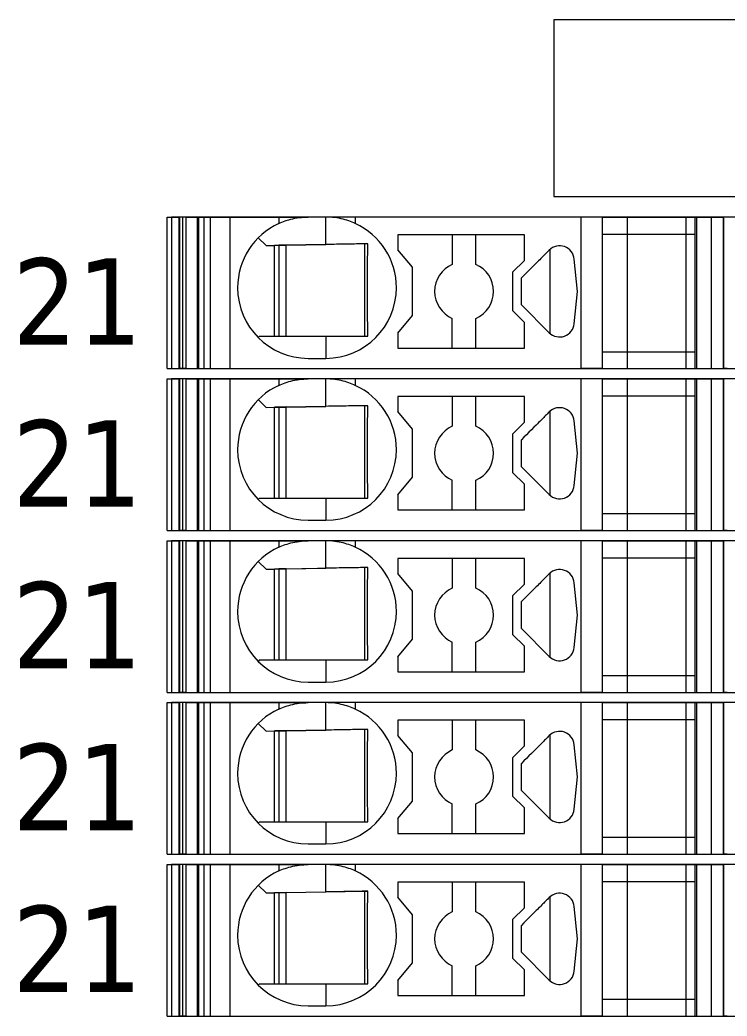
# Model space of a CAD drawing. Header units: millimetres. Extents: x 0 to 2100, y 0 to 1485.
# Drawn here: x 1216.85 to 1240.89, y 772.35 to 806.2 of the extents above; entities that cross this region are included whole.
import ezdxf
from ezdxf.enums import TextEntityAlignment as Align

# ---------------------------------------------------------------- set-up
doc = ezdxf.new("R2010")
doc.units = ezdxf.units.MM
for name, color, linetype, lineweight in [('EPLAN100', 7, 'Continuous', 9), ('EPLAN309', 5, 'Continuous', 5), ('EPLAN493', 5, 'Continuous', 5), ('MAIN-1', 7, 'Continuous', 5), ('MAIN-2', 7, 'Continuous', 5)]:
    doc.layers.add(name, color=color, linetype=linetype, lineweight=lineweight)
doc.styles.add('Tahoma', font='')
doc.styles.get('Tahoma').set_extended_font_data('Tahoma')

# ---------------------------------------------------------------- blocks, each defined once
blk = doc.blocks.new('EPLSYM_LibrarySPECIAL_Symbol12_Variant0_Placement8')
at = {"layer": 'EPLAN309', "lineweight": 13, "ltscale": 20}
blk.add_lwpolyline([(0, -5.15), (68.15, -5.15), (68.15, 0), (0, 0)], close=True, dxfattribs=at)
at = {"layer": 'EPLAN493', "color": 5, "style": 'Tahoma'}
blk.add_attdef('17_20450', text='', height=2.93475, dxfattribs=at).set_placement((0, -27.293475), align=Align.MIDDLE_RIGHT)
blk = doc.blocks.new('EPLSYM_LibrarySPECIAL_Symbol12_Variant0_Placement8_1')
at = {"layer": 'EPLAN309', "lineweight": 13, "ltscale": 20}
blk.add_lwpolyline([(0, -5.15), (68.15, -5.15), (68.15, 0), (0, 0)], close=True, dxfattribs=at)
at = {"layer": 'EPLAN493', "color": 5, "style": 'Tahoma'}
blk.add_attdef('17_20450', text='', height=2.93475, dxfattribs=at).set_placement((0, -27.293475), align=Align.MIDDLE_RIGHT)
blk = doc.blocks.new('EPLSYM_LibrarySPECIAL_Symbol12_Variant0_Placement8_2')
at = {"layer": 'EPLAN309', "lineweight": 13, "ltscale": 20}
blk.add_lwpolyline([(0, -5.15), (68.15, -5.15), (68.15, 0), (0, 0)], close=True, dxfattribs=at)
at = {"layer": 'EPLAN493', "color": 5, "style": 'Tahoma'}
blk.add_attdef('17_20450', text='', height=2.93475, dxfattribs=at).set_placement((0, -27.293475), align=Align.MIDDLE_RIGHT)
blk = doc.blocks.new('EPLSYM_LibrarySPECIAL_Symbol12_Variant0_Placement8_3')
at = {"layer": 'EPLAN309', "lineweight": 13, "ltscale": 20}
blk.add_lwpolyline([(0, -5.15), (68.15, -5.15), (68.15, 0), (0, 0)], close=True, dxfattribs=at)
at = {"layer": 'EPLAN493', "color": 5, "style": 'Tahoma'}
blk.add_attdef('17_20450', text='', height=2.93475, dxfattribs=at).set_placement((0, -27.293475), align=Align.MIDDLE_RIGHT)
blk = doc.blocks.new('EPLSYM_LibrarySPECIAL_Symbol12_Variant0_Placement8_4')
at = {"layer": 'EPLAN309', "lineweight": 13, "ltscale": 20}
blk.add_lwpolyline([(0, -5.15), (68.15, -5.15), (68.15, 0), (0, 0)], close=True, dxfattribs=at)
at = {"layer": 'EPLAN493', "color": 5, "style": 'Tahoma'}
blk.add_attdef('17_20450', text='', height=2.93475, dxfattribs=at).set_placement((0, -27.293475), align=Align.MIDDLE_RIGHT)

msp = doc.modelspace()

# ---------------------------------------------------------------- linework, layer by layer
at = {"layer": 'EPLAN100', "lineweight": 0, "ltscale": 7.5}
msp.add_lwpolyline([(1235, 800.2), (1273, 800.2), (1273, 806.2), (1235, 806.2)], close=True, dxfattribs=at)
at = {"layer": 'MAIN-1'}
for p, q in [((1221.85, 799.5), (1222.284, 799.5)), ((1221.85, 794.35), (1221.85, 799.5)), ((1222.393, 799.5), (1222.284, 799.5)), ((1222.284, 794.35), (1222.284, 799.5)), ((1222.501, 799.5), (1222.393, 799.5)), ((1222.393, 794.35), (1222.393, 799.5)), ((1222.501, 799.5), (1225.65, 799.5)), ((1222.501, 794.35), (1222.501, 799.5)), ((1225.65, 799.5), (1226.65, 799.5)), ((1225.65, 799.5), (1225.65, 799.282)), ((1225.65, 799.282), (1225.702, 799.305)), ((1225.702, 799.305), (1225.756, 799.327)), ((1225.756, 799.327), (1225.813, 799.349)), ((1225.813, 799.349), (1225.872, 799.37)), ((1225.872, 799.37), (1225.933, 799.39)), ((1225.933, 799.39), (1225.997, 799.409)), ((1225.997, 799.409), (1226.063, 799.427)), ((1226.063, 799.427), (1226.131, 799.443)), ((1226.131, 799.443), (1226.201, 799.458)), ((1226.201, 799.458), (1226.272, 799.47)), ((1226.272, 799.47), (1226.346, 799.481)), ((1226.346, 799.481), (1226.421, 799.489)), ((1226.421, 799.489), (1226.497, 799.495)), ((1226.497, 799.495), (1226.573, 799.499)), ((1226.573, 799.499), (1226.65, 799.5)), ((1227.25, 799.5), (1226.65, 799.5)), ((1227.327, 799.499), (1227.25, 799.5)), ((1228.25, 799.5), (1227.25, 799.5)), ((1227.25, 798.568), (1227.25, 799.5)), ((1227.403, 799.495), (1227.327, 799.499)), ((1227.479, 799.489), (1227.403, 799.495)), ((1227.554, 799.481), (1227.479, 799.489)), ((1227.628, 799.47), (1227.554, 799.481)), ((1227.699, 799.458), (1227.628, 799.47)), ((1227.769, 799.443), (1227.699, 799.458)), ((1227.837, 799.427), (1227.769, 799.443)), ((1227.903, 799.409), (1227.837, 799.427)), ((1227.967, 799.39), (1227.903, 799.409)), ((1228.028, 799.37), (1227.967, 799.39)), ((1228.087, 799.349), (1228.028, 799.37)), ((1228.144, 799.327), (1228.087, 799.349)), ((1228.198, 799.305), (1228.144, 799.327)), ((1228.25, 799.282), (1228.198, 799.305)), ((1235.932, 799.5), (1228.25, 799.5)), ((1228.25, 799.5), (1228.25, 799.282)), ((1236.65, 799.5), (1235.932, 799.5)), ((1235.932, 794.35), (1235.932, 799.5)), ((1236.65, 799.5), (1239.8, 799.5)), ((1236.65, 799.5), (1236.65, 794.35)), ((1239.8, 799.5), (1240.35, 799.5)), ((1239.8, 799.5), (1239.8, 794.35)), ((1240.35, 799.5), (1240.784, 799.5)), ((1240.35, 799.5), (1240.35, 794.35)), ((1240.893, 799.5), (1240.784, 799.5)), ((1240.784, 794.35), (1240.784, 799.5)), ((1229.7, 798.9), (1229.7, 798.389)), ((1234, 798.9), (1229.7, 798.9)), ((1231.55, 798.9), (1231.55, 797.892)), ((1232.35, 797.892), (1232.35, 798.9)), ((1234, 798.029), (1234, 798.9)), ((1236.65, 798.925), (1239.8, 798.925)), ((1224.953, 798.797), (1225.217, 798.533)), ((1225.217, 798.533), (1227.25, 798.568)), ((1225.5, 795.45), (1225.5, 798.538)), ((1225.65, 798.54), (1225.65, 795.45)), ((1225.9, 795.45), (1225.9, 798.545)), ((1227.345, 798.57), (1227.25, 798.568)), ((1227.438, 798.571), (1227.345, 798.57)), ((1227.53, 798.573), (1227.438, 798.571)), ((1227.618, 798.575), (1227.53, 798.573)), ((1227.703, 798.576), (1227.618, 798.575)), ((1227.786, 798.577), (1227.703, 798.576)), ((1227.865, 798.579), (1227.786, 798.577)), ((1227.943, 798.58), (1227.865, 798.579)), ((1228.017, 798.581), (1227.943, 798.58)), ((1228.09, 798.582), (1228.017, 798.581)), ((1228.16, 798.584), (1228.09, 798.582)), ((1228.229, 798.585), (1228.16, 798.584)), ((1228.297, 798.586), (1228.229, 798.585)), ((1228.363, 798.587), (1228.297, 798.586)), ((1228.428, 798.588), (1228.363, 798.587)), ((1228.491, 798.589), (1228.428, 798.588)), ((1228.554, 798.59), (1228.491, 798.589)), ((1228.615, 798.591), (1228.554, 798.59)), ((1228.579, 795.45), (1228.579, 798.591)), ((1228.676, 798.592), (1228.615, 798.591)), ((1228.675, 798.45), (1228.676, 798.522)), ((1228.676, 798.522), (1228.676, 798.592)), ((1228.672, 798.149), (1228.673, 798.227)), ((1228.673, 798.303), (1228.674, 798.377)), ((1228.673, 798.227), (1228.673, 798.303)), ((1228.674, 798.377), (1228.675, 798.45)), ((1230.2, 797.793), (1229.7, 798.389)), ((1234.658, 798.191), (1234.627, 798.159)), ((1234.69, 798.222), (1234.658, 798.191)), ((1234.721, 798.253), (1234.69, 798.222)), ((1234.752, 798.285), (1234.721, 798.253)), ((1234.784, 798.316), (1234.752, 798.285)), ((1234.815, 798.347), (1234.784, 798.316)), ((1234.846, 798.379), (1234.815, 798.347)), ((1234.867, 798.398), (1234.867, 795.552)), ((1228.669, 797.817), (1228.67, 797.904)), ((1228.67, 797.988), (1228.671, 798.07)), ((1228.67, 797.904), (1228.67, 797.988)), ((1228.671, 798.07), (1228.672, 798.149)), ((1233.6, 797.629), (1234, 798.029)), ((1234.323, 797.856), (1234.242, 797.774)), ((1234.402, 797.934), (1234.323, 797.856)), ((1234.443, 797.975), (1234.402, 797.934)), ((1234.483, 798.015), (1234.443, 797.975)), ((1234.521, 798.053), (1234.483, 798.015)), ((1234.558, 798.09), (1234.521, 798.053)), ((1234.594, 798.126), (1234.558, 798.09)), ((1234.627, 798.159), (1234.594, 798.126)), ((1235.802, 796.975), (1235.698, 798.072)), ((1228.667, 797.431), (1228.668, 797.534)), ((1228.668, 797.632), (1228.669, 797.726)), ((1228.668, 797.534), (1228.668, 797.632)), ((1228.669, 797.726), (1228.669, 797.817)), ((1230.2, 796.157), (1230.2, 797.793)), ((1233.6, 797.629), (1233.6, 796.321)), ((1233.986, 797.518), (1233.9, 797.432)), ((1234.072, 797.604), (1233.986, 797.518)), ((1234.158, 797.69), (1234.072, 797.604)), ((1234.242, 797.774), (1234.158, 797.69)), ((1228.667, 797.324), (1228.667, 797.431)), ((1228.667, 797.213), (1228.667, 797.324)), ((1228.667, 797.1), (1228.667, 797.213)), ((1233.9, 797.302), (1233.9, 797.432)), ((1233.9, 797.171), (1233.9, 797.302)), ((1233.9, 797.04), (1233.9, 797.171)), ((1228.667, 796.979), (1228.667, 797.1)), ((1228.667, 796.861), (1228.667, 796.979)), ((1228.667, 796.747), (1228.667, 796.861)), ((1233.9, 796.91), (1233.9, 797.04)), ((1233.9, 796.779), (1233.9, 796.91)), ((1235.698, 795.878), (1235.802, 796.975)), ((1228.668, 796.638), (1228.667, 796.747)), ((1228.668, 796.534), (1228.668, 796.638)), ((1228.669, 796.434), (1228.668, 796.534)), ((1233.9, 796.648), (1233.9, 796.779)), ((1233.9, 796.518), (1233.9, 796.648)), ((1233.9, 796.518), (1234.846, 795.571)), ((1228.669, 796.339), (1228.669, 796.434)), ((1228.67, 796.248), (1228.669, 796.339)), ((1228.671, 796.159), (1228.67, 796.248)), ((1228.672, 796.073), (1228.671, 796.159)), ((1229.7, 795.561), (1230.2, 796.157)), ((1234, 795.921), (1233.6, 796.321)), ((1228.672, 795.99), (1228.672, 796.073)), ((1228.673, 795.908), (1228.672, 795.99)), ((1228.674, 795.829), (1228.673, 795.908)), ((1228.675, 795.75), (1228.674, 795.829)), ((1231.55, 795.05), (1231.55, 796.058)), ((1232.35, 795.05), (1232.35, 796.058)), ((1234, 795.05), (1234, 795.921)), ((1228.676, 795.674), (1228.675, 795.75)), ((1228.676, 795.598), (1228.676, 795.674)), ((1228.677, 795.524), (1228.676, 795.598)), ((1228.678, 795.45), (1228.677, 795.524)), ((1229.7, 795.561), (1229.7, 795.05)), ((1225, 795.45), (1224.953, 795.403)), ((1225, 795.45), (1227.25, 795.45)), ((1227.25, 795.45), (1227.342, 795.45)), ((1227.25, 795.45), (1227.25, 794.7)), ((1227.342, 795.45), (1227.433, 795.45)), ((1227.433, 795.45), (1227.523, 795.45)), ((1227.523, 795.45), (1227.61, 795.45)), ((1227.61, 795.45), (1227.695, 795.45)), ((1227.695, 795.45), (1227.778, 795.45)), ((1227.778, 795.45), (1227.858, 795.45)), ((1227.858, 795.45), (1227.936, 795.45)), ((1227.936, 795.45), (1228.011, 795.45)), ((1228.011, 795.45), (1228.085, 795.45)), ((1228.085, 795.45), (1228.157, 795.45)), ((1228.157, 795.45), (1228.226, 795.45)), ((1228.226, 795.45), (1228.295, 795.45)), ((1228.295, 795.45), (1228.361, 795.45)), ((1228.361, 795.45), (1228.427, 795.45)), ((1228.427, 795.45), (1228.491, 795.45)), ((1228.491, 795.45), (1228.555, 795.45)), ((1228.555, 795.45), (1228.617, 795.45)), ((1228.617, 795.45), (1228.678, 795.45)), ((1229.7, 795.05), (1234, 795.05)), ((1236.65, 794.925), (1239.8, 794.925)), ((1226.65, 794.7), (1227.25, 794.7)), ((1221.85, 794.35), (1222.284, 794.35)), ((1222.393, 794.35), (1222.284, 794.35)), ((1222.501, 794.35), (1222.393, 794.35)), ((1222.501, 794.35), (1235.932, 794.35)), ((1236.65, 794.35), (1235.932, 794.35)), ((1236.65, 794.35), (1239.8, 794.35)), ((1239.8, 794.35), (1240.35, 794.35)), ((1240.35, 794.35), (1240.784, 794.35)), ((1240.893, 794.35), (1240.784, 794.35)), ((1221.85, 794), (1222.284, 794)), ((1221.85, 788.85), (1221.85, 794)), ((1222.393, 794), (1222.284, 794)), ((1222.284, 788.85), (1222.284, 794)), ((1222.501, 794), (1222.393, 794)), ((1222.393, 788.85), (1222.393, 794)), ((1222.501, 794), (1225.65, 794)), ((1222.501, 788.85), (1222.501, 794)), ((1225.65, 794), (1226.65, 794)), ((1225.65, 794), (1225.65, 793.782)), ((1225.65, 793.782), (1225.702, 793.805)), ((1225.702, 793.805), (1225.756, 793.827)), ((1225.756, 793.827), (1225.813, 793.849)), ((1225.813, 793.849), (1225.872, 793.87)), ((1225.872, 793.87), (1225.933, 793.89)), ((1225.933, 793.89), (1225.997, 793.909)), ((1225.997, 793.909), (1226.063, 793.927)), ((1226.063, 793.927), (1226.131, 793.943)), ((1226.131, 793.943), (1226.201, 793.958)), ((1226.201, 793.958), (1226.272, 793.97)), ((1226.272, 793.97), (1226.346, 793.981)), ((1226.346, 793.981), (1226.421, 793.989)), ((1226.421, 793.989), (1226.497, 793.995)), ((1226.497, 793.995), (1226.573, 793.999)), ((1226.573, 793.999), (1226.65, 794)), ((1227.25, 794), (1226.65, 794)), ((1227.327, 793.999), (1227.25, 794)), ((1228.25, 794), (1227.25, 794)), ((1227.25, 793.068), (1227.25, 794)), ((1227.403, 793.995), (1227.327, 793.999)), ((1227.479, 793.989), (1227.403, 793.995)), ((1227.554, 793.981), (1227.479, 793.989)), ((1227.628, 793.97), (1227.554, 793.981)), ((1227.699, 793.958), (1227.628, 793.97)), ((1227.769, 793.943), (1227.699, 793.958)), ((1227.837, 793.927), (1227.769, 793.943)), ((1227.903, 793.909), (1227.837, 793.927)), ((1227.967, 793.89), (1227.903, 793.909)), ((1228.028, 793.87), (1227.967, 793.89)), ((1228.087, 793.849), (1228.028, 793.87)), ((1228.144, 793.827), (1228.087, 793.849)), ((1228.198, 793.805), (1228.144, 793.827)), ((1228.25, 793.782), (1228.198, 793.805)), ((1235.932, 794), (1228.25, 794)), ((1228.25, 794), (1228.25, 793.782)), ((1236.65, 794), (1235.932, 794)), ((1235.932, 788.85), (1235.932, 794)), ((1236.65, 794), (1239.8, 794)), ((1236.65, 794), (1236.65, 788.85)), ((1239.8, 794), (1240.35, 794)), ((1239.8, 794), (1239.8, 788.85)), ((1240.35, 794), (1240.784, 794)), ((1240.35, 794), (1240.35, 788.85)), ((1240.893, 794), (1240.784, 794)), ((1240.784, 788.85), (1240.784, 794)), ((1224.953, 793.297), (1225.217, 793.033)), ((1229.7, 793.4), (1229.7, 792.889)), ((1234, 793.4), (1229.7, 793.4)), ((1231.55, 793.4), (1231.55, 792.392)), ((1232.35, 792.392), (1232.35, 793.4)), ((1234, 792.529), (1234, 793.4)), ((1236.65, 793.425), (1239.8, 793.425)), ((1225.217, 793.033), (1227.25, 793.068)), ((1225.5, 789.95), (1225.5, 793.038)), ((1225.65, 793.04), (1225.65, 789.95)), ((1225.9, 789.95), (1225.9, 793.045)), ((1227.345, 793.07), (1227.25, 793.068)), ((1227.438, 793.071), (1227.345, 793.07)), ((1227.53, 793.073), (1227.438, 793.071)), ((1227.618, 793.075), (1227.53, 793.073)), ((1227.703, 793.076), (1227.618, 793.075)), ((1227.786, 793.077), (1227.703, 793.076)), ((1227.865, 793.079), (1227.786, 793.077)), ((1227.943, 793.08), (1227.865, 793.079)), ((1228.017, 793.081), (1227.943, 793.08)), ((1228.09, 793.082), (1228.017, 793.081)), ((1228.16, 793.084), (1228.09, 793.082)), ((1228.229, 793.085), (1228.16, 793.084)), ((1228.297, 793.086), (1228.229, 793.085)), ((1228.363, 793.087), (1228.297, 793.086)), ((1228.428, 793.088), (1228.363, 793.087)), ((1228.491, 793.089), (1228.428, 793.088)), ((1228.554, 793.09), (1228.491, 793.089)), ((1228.615, 793.091), (1228.554, 793.09)), ((1228.579, 789.95), (1228.579, 793.091)), ((1228.676, 793.092), (1228.615, 793.091)), ((1228.673, 792.803), (1228.674, 792.877)), ((1228.673, 792.727), (1228.673, 792.803)), ((1228.674, 792.877), (1228.675, 792.95)), ((1228.675, 792.95), (1228.676, 793.022)), ((1228.676, 793.022), (1228.676, 793.092)), ((1230.2, 792.293), (1229.7, 792.889)), ((1234.752, 792.785), (1234.721, 792.753)), ((1234.784, 792.816), (1234.752, 792.785)), ((1234.815, 792.847), (1234.784, 792.816)), ((1234.846, 792.879), (1234.815, 792.847)), ((1234.867, 792.898), (1234.867, 790.052)), ((1228.67, 792.488), (1228.671, 792.57)), ((1228.67, 792.404), (1228.67, 792.488)), ((1228.671, 792.57), (1228.672, 792.649)), ((1228.672, 792.649), (1228.673, 792.727)), ((1233.6, 792.129), (1234, 792.529)), ((1234.402, 792.434), (1234.323, 792.356)), ((1234.443, 792.475), (1234.402, 792.434)), ((1234.483, 792.515), (1234.443, 792.475)), ((1234.521, 792.553), (1234.483, 792.515)), ((1234.558, 792.59), (1234.521, 792.553)), ((1234.594, 792.626), (1234.558, 792.59)), ((1234.627, 792.659), (1234.594, 792.626)), ((1234.658, 792.691), (1234.627, 792.659)), ((1234.69, 792.722), (1234.658, 792.691)), ((1234.721, 792.753), (1234.69, 792.722)), ((1235.802, 791.475), (1235.698, 792.572)), ((1228.668, 792.132), (1228.669, 792.226)), ((1228.668, 792.034), (1228.668, 792.132)), ((1228.669, 792.317), (1228.67, 792.404)), ((1228.669, 792.226), (1228.669, 792.317)), ((1230.2, 790.657), (1230.2, 792.293)), ((1233.6, 792.129), (1233.6, 790.821)), ((1234.072, 792.104), (1233.986, 792.018)), ((1234.158, 792.19), (1234.072, 792.104)), ((1234.242, 792.274), (1234.158, 792.19)), ((1234.323, 792.356), (1234.242, 792.274)), ((1228.667, 791.931), (1228.668, 792.034)), ((1228.667, 791.824), (1228.667, 791.931)), ((1228.667, 791.713), (1228.667, 791.824)), ((1233.986, 792.018), (1233.9, 791.932)), ((1233.9, 791.802), (1233.9, 791.932)), ((1233.9, 791.671), (1233.9, 791.802)), ((1228.667, 791.6), (1228.667, 791.713)), ((1228.667, 791.479), (1228.667, 791.6)), ((1228.667, 791.361), (1228.667, 791.479)), ((1233.9, 791.54), (1233.9, 791.671)), ((1233.9, 791.41), (1233.9, 791.54)), ((1235.698, 790.378), (1235.802, 791.475)), ((1228.667, 791.247), (1228.667, 791.361)), ((1228.668, 791.138), (1228.667, 791.247)), ((1228.668, 791.034), (1228.668, 791.138)), ((1233.9, 791.279), (1233.9, 791.41)), ((1233.9, 791.148), (1233.9, 791.279)), ((1233.9, 791.018), (1233.9, 791.148)), ((1228.669, 790.934), (1228.668, 791.034)), ((1228.669, 790.839), (1228.669, 790.934)), ((1228.67, 790.748), (1228.669, 790.839)), ((1228.671, 790.659), (1228.67, 790.748)), ((1234, 790.421), (1233.6, 790.821)), ((1233.9, 791.018), (1234.846, 790.071)), ((1228.672, 790.573), (1228.671, 790.659)), ((1228.672, 790.49), (1228.672, 790.573)), ((1228.673, 790.408), (1228.672, 790.49)), ((1228.674, 790.329), (1228.673, 790.408)), ((1229.7, 790.061), (1230.2, 790.657)), ((1231.55, 789.55), (1231.55, 790.558)), ((1232.35, 789.55), (1232.35, 790.558)), ((1234, 789.55), (1234, 790.421)), ((1228.675, 790.25), (1228.674, 790.329)), ((1228.676, 790.174), (1228.675, 790.25)), ((1228.676, 790.098), (1228.676, 790.174)), ((1228.677, 790.024), (1228.676, 790.098)), ((1229.7, 790.061), (1229.7, 789.55)), ((1225, 789.95), (1224.953, 789.903)), ((1225, 789.95), (1227.25, 789.95)), ((1227.25, 789.95), (1227.342, 789.95)), ((1227.25, 789.95), (1227.25, 789.2)), ((1227.342, 789.95), (1227.433, 789.95)), ((1227.433, 789.95), (1227.523, 789.95)), ((1227.523, 789.95), (1227.61, 789.95)), ((1227.61, 789.95), (1227.695, 789.95)), ((1227.695, 789.95), (1227.778, 789.95)), ((1227.778, 789.95), (1227.858, 789.95)), ((1227.858, 789.95), (1227.936, 789.95)), ((1227.936, 789.95), (1228.011, 789.95)), ((1228.011, 789.95), (1228.085, 789.95)), ((1228.085, 789.95), (1228.157, 789.95)), ((1228.157, 789.95), (1228.226, 789.95)), ((1228.226, 789.95), (1228.295, 789.95)), ((1228.295, 789.95), (1228.361, 789.95)), ((1228.361, 789.95), (1228.427, 789.95)), ((1228.427, 789.95), (1228.491, 789.95)), ((1228.491, 789.95), (1228.555, 789.95)), ((1228.555, 789.95), (1228.617, 789.95)), ((1228.617, 789.95), (1228.678, 789.95)), ((1228.678, 789.95), (1228.677, 790.024)), ((1229.7, 789.55), (1234, 789.55)), ((1236.65, 789.425), (1239.8, 789.425)), ((1226.65, 789.2), (1227.25, 789.2)), ((1221.85, 788.85), (1222.284, 788.85)), ((1222.393, 788.85), (1222.284, 788.85)), ((1222.501, 788.85), (1222.393, 788.85)), ((1222.501, 788.85), (1235.932, 788.85)), ((1236.65, 788.85), (1235.932, 788.85)), ((1236.65, 788.85), (1239.8, 788.85)), ((1239.8, 788.85), (1240.35, 788.85)), ((1240.35, 788.85), (1240.784, 788.85)), ((1240.893, 788.85), (1240.784, 788.85)), ((1221.85, 788.5), (1222.284, 788.5)), ((1221.85, 783.35), (1221.85, 788.5)), ((1222.393, 788.5), (1222.284, 788.5)), ((1222.284, 783.35), (1222.284, 788.5)), ((1222.501, 788.5), (1222.393, 788.5)), ((1222.393, 783.35), (1222.393, 788.5)), ((1222.501, 788.5), (1225.65, 788.5)), ((1222.501, 783.35), (1222.501, 788.5)), ((1225.65, 788.5), (1226.65, 788.5)), ((1225.65, 788.5), (1225.65, 788.282)), ((1225.813, 788.349), (1225.872, 788.37)), ((1225.872, 788.37), (1225.933, 788.39)), ((1225.933, 788.39), (1225.997, 788.409)), ((1225.997, 788.409), (1226.063, 788.427)), ((1226.063, 788.427), (1226.131, 788.443)), ((1226.131, 788.443), (1226.201, 788.458)), ((1226.201, 788.458), (1226.272, 788.47)), ((1226.272, 788.47), (1226.346, 788.481)), ((1226.346, 788.481), (1226.421, 788.489)), ((1226.421, 788.489), (1226.497, 788.495)), ((1226.497, 788.495), (1226.573, 788.499)), ((1226.573, 788.499), (1226.65, 788.5)), ((1227.25, 788.5), (1226.65, 788.5)), ((1227.327, 788.499), (1227.25, 788.5)), ((1228.25, 788.5), (1227.25, 788.5)), ((1227.25, 787.568), (1227.25, 788.5)), ((1227.403, 788.495), (1227.327, 788.499)), ((1227.479, 788.489), (1227.403, 788.495)), ((1227.554, 788.481), (1227.479, 788.489)), ((1227.628, 788.47), (1227.554, 788.481)), ((1227.699, 788.458), (1227.628, 788.47)), ((1227.769, 788.443), (1227.699, 788.458)), ((1227.837, 788.427), (1227.769, 788.443)), ((1227.903, 788.409), (1227.837, 788.427)), ((1227.967, 788.39), (1227.903, 788.409)), ((1228.028, 788.37), (1227.967, 788.39)), ((1228.087, 788.349), (1228.028, 788.37)), ((1235.932, 788.5), (1228.25, 788.5)), ((1228.25, 788.5), (1228.25, 788.282)), ((1236.65, 788.5), (1235.932, 788.5)), ((1235.932, 783.35), (1235.932, 788.5)), ((1236.65, 788.5), (1239.8, 788.5)), ((1236.65, 788.5), (1236.65, 783.35)), ((1239.8, 788.5), (1240.35, 788.5)), ((1239.8, 788.5), (1239.8, 783.35)), ((1240.35, 788.5), (1240.784, 788.5)), ((1240.35, 788.5), (1240.35, 783.35)), ((1240.893, 788.5), (1240.784, 788.5)), ((1240.784, 783.35), (1240.784, 788.5)), ((1225.65, 788.282), (1225.702, 788.305)), ((1225.702, 788.305), (1225.756, 788.327)), ((1225.756, 788.327), (1225.813, 788.349)), ((1228.144, 788.327), (1228.087, 788.349)), ((1228.198, 788.305), (1228.144, 788.327)), ((1228.25, 788.282), (1228.198, 788.305)), ((1224.953, 787.797), (1225.217, 787.533)), ((1229.7, 787.9), (1229.7, 787.389)), ((1234, 787.9), (1229.7, 787.9)), ((1231.55, 787.9), (1231.55, 786.892)), ((1232.35, 786.892), (1232.35, 787.9)), ((1234, 787.029), (1234, 787.9)), ((1236.65, 787.925), (1239.8, 787.925)), ((1225.217, 787.533), (1227.25, 787.568)), ((1225.5, 784.45), (1225.5, 787.538)), ((1225.65, 787.54), (1225.65, 784.45)), ((1225.9, 784.45), (1225.9, 787.545)), ((1227.345, 787.57), (1227.25, 787.568)), ((1227.438, 787.571), (1227.345, 787.57)), ((1227.53, 787.573), (1227.438, 787.571)), ((1227.618, 787.575), (1227.53, 787.573)), ((1227.703, 787.576), (1227.618, 787.575)), ((1227.786, 787.577), (1227.703, 787.576)), ((1227.865, 787.579), (1227.786, 787.577)), ((1227.943, 787.58), (1227.865, 787.579)), ((1228.017, 787.581), (1227.943, 787.58)), ((1228.09, 787.582), (1228.017, 787.581)), ((1228.16, 787.584), (1228.09, 787.582)), ((1228.229, 787.585), (1228.16, 787.584)), ((1228.297, 787.586), (1228.229, 787.585)), ((1228.363, 787.587), (1228.297, 787.586)), ((1228.428, 787.588), (1228.363, 787.587)), ((1228.491, 787.589), (1228.428, 787.588)), ((1228.554, 787.59), (1228.491, 787.589)), ((1228.615, 787.591), (1228.554, 787.59)), ((1228.579, 784.45), (1228.579, 787.591)), ((1228.676, 787.592), (1228.615, 787.591)), ((1228.673, 787.303), (1228.674, 787.377)), ((1228.674, 787.377), (1228.675, 787.45)), ((1228.675, 787.45), (1228.676, 787.522)), ((1228.676, 787.522), (1228.676, 787.592)), ((1230.2, 786.793), (1229.7, 787.389)), ((1234.846, 787.379), (1234.815, 787.347)), ((1234.867, 787.398), (1234.867, 784.552)), ((1228.67, 786.988), (1228.671, 787.07)), ((1228.671, 787.07), (1228.672, 787.149)), ((1228.672, 787.149), (1228.673, 787.227)), ((1228.673, 787.227), (1228.673, 787.303)), ((1233.6, 786.629), (1234, 787.029)), ((1234.483, 787.015), (1234.443, 786.975)), ((1234.521, 787.053), (1234.483, 787.015)), ((1234.558, 787.09), (1234.521, 787.053)), ((1234.594, 787.126), (1234.558, 787.09)), ((1234.627, 787.159), (1234.594, 787.126)), ((1234.658, 787.191), (1234.627, 787.159)), ((1234.69, 787.222), (1234.658, 787.191)), ((1234.721, 787.253), (1234.69, 787.222)), ((1234.752, 787.285), (1234.721, 787.253)), ((1234.784, 787.316), (1234.752, 787.285)), ((1234.815, 787.347), (1234.784, 787.316)), ((1235.802, 785.975), (1235.698, 787.072)), ((1228.668, 786.632), (1228.669, 786.726)), ((1228.669, 786.817), (1228.67, 786.904)), ((1228.669, 786.726), (1228.669, 786.817)), ((1228.67, 786.904), (1228.67, 786.988)), ((1230.2, 785.157), (1230.2, 786.793)), ((1234.158, 786.69), (1234.072, 786.604)), ((1234.242, 786.774), (1234.158, 786.69)), ((1234.323, 786.856), (1234.242, 786.774)), ((1234.402, 786.934), (1234.323, 786.856)), ((1234.443, 786.975), (1234.402, 786.934)), ((1228.667, 786.431), (1228.668, 786.534)), ((1228.667, 786.324), (1228.667, 786.431)), ((1228.668, 786.534), (1228.668, 786.632)), ((1233.6, 786.629), (1233.6, 785.321)), ((1233.986, 786.518), (1233.9, 786.432)), ((1233.9, 786.302), (1233.9, 786.432)), ((1234.072, 786.604), (1233.986, 786.518)), ((1228.667, 786.213), (1228.667, 786.324)), ((1228.667, 786.1), (1228.667, 786.213)), ((1228.667, 785.979), (1228.667, 786.1)), ((1233.9, 786.171), (1233.9, 786.302)), ((1233.9, 786.04), (1233.9, 786.171)), ((1233.9, 785.91), (1233.9, 786.04)), ((1228.667, 785.861), (1228.667, 785.979)), ((1228.667, 785.747), (1228.667, 785.861)), ((1228.668, 785.638), (1228.667, 785.747)), ((1233.9, 785.779), (1233.9, 785.91)), ((1233.9, 785.648), (1233.9, 785.779)), ((1235.698, 784.878), (1235.802, 785.975)), ((1228.668, 785.534), (1228.668, 785.638)), ((1228.669, 785.434), (1228.668, 785.534)), ((1228.669, 785.339), (1228.669, 785.434)), ((1228.67, 785.248), (1228.669, 785.339)), ((1234, 784.921), (1233.6, 785.321)), ((1233.9, 785.518), (1233.9, 785.648)), ((1233.9, 785.518), (1234.846, 784.571)), ((1228.671, 785.159), (1228.67, 785.248)), ((1228.672, 785.073), (1228.671, 785.159)), ((1228.672, 784.99), (1228.672, 785.073)), ((1228.673, 784.908), (1228.672, 784.99)), ((1229.7, 784.561), (1230.2, 785.157)), ((1231.55, 784.05), (1231.55, 785.058)), ((1232.35, 784.05), (1232.35, 785.058)), ((1228.674, 784.829), (1228.673, 784.908)), ((1228.675, 784.75), (1228.674, 784.829)), ((1228.676, 784.674), (1228.675, 784.75)), ((1228.676, 784.598), (1228.676, 784.674)), ((1234, 784.05), (1234, 784.921)), ((1225, 784.45), (1224.953, 784.403)), ((1225, 784.45), (1227.25, 784.45)), ((1227.25, 784.45), (1227.342, 784.45)), ((1227.25, 784.45), (1227.25, 783.7)), ((1227.342, 784.45), (1227.433, 784.45)), ((1227.433, 784.45), (1227.523, 784.45)), ((1227.523, 784.45), (1227.61, 784.45)), ((1227.61, 784.45), (1227.695, 784.45)), ((1227.695, 784.45), (1227.778, 784.45)), ((1227.778, 784.45), (1227.858, 784.45)), ((1227.858, 784.45), (1227.936, 784.45)), ((1227.936, 784.45), (1228.011, 784.45)), ((1228.011, 784.45), (1228.085, 784.45)), ((1228.085, 784.45), (1228.157, 784.45)), ((1228.157, 784.45), (1228.226, 784.45)), ((1228.226, 784.45), (1228.295, 784.45)), ((1228.295, 784.45), (1228.361, 784.45)), ((1228.361, 784.45), (1228.427, 784.45)), ((1228.427, 784.45), (1228.491, 784.45)), ((1228.491, 784.45), (1228.555, 784.45)), ((1228.555, 784.45), (1228.617, 784.45)), ((1228.617, 784.45), (1228.678, 784.45)), ((1228.677, 784.524), (1228.676, 784.598)), ((1228.678, 784.45), (1228.677, 784.524)), ((1229.7, 784.561), (1229.7, 784.05)), ((1229.7, 784.05), (1234, 784.05)), ((1226.65, 783.7), (1227.25, 783.7)), ((1236.65, 783.925), (1239.8, 783.925)), ((1221.85, 783.35), (1222.284, 783.35)), ((1222.393, 783.35), (1222.284, 783.35)), ((1222.501, 783.35), (1222.393, 783.35)), ((1222.501, 783.35), (1235.932, 783.35)), ((1236.65, 783.35), (1235.932, 783.35)), ((1236.65, 783.35), (1239.8, 783.35)), ((1239.8, 783.35), (1240.35, 783.35)), ((1240.35, 783.35), (1240.784, 783.35)), ((1240.893, 783.35), (1240.784, 783.35)), ((1221.85, 783), (1222.284, 783)), ((1221.85, 777.85), (1221.85, 783)), ((1222.393, 783), (1222.284, 783)), ((1222.284, 777.85), (1222.284, 783)), ((1222.501, 783), (1222.393, 783)), ((1222.393, 777.85), (1222.393, 783)), ((1222.501, 783), (1225.65, 783)), ((1222.501, 777.85), (1222.501, 783)), ((1225.65, 783), (1226.65, 783)), ((1225.65, 783), (1225.65, 782.782)), ((1226.131, 782.943), (1226.201, 782.958)), ((1226.201, 782.958), (1226.272, 782.97)), ((1226.272, 782.97), (1226.346, 782.981)), ((1226.346, 782.981), (1226.421, 782.989)), ((1226.421, 782.989), (1226.497, 782.995)), ((1226.497, 782.995), (1226.573, 782.999)), ((1226.573, 782.999), (1226.65, 783)), ((1227.25, 783), (1226.65, 783)), ((1227.327, 782.999), (1227.25, 783)), ((1228.25, 783), (1227.25, 783)), ((1227.25, 782.068), (1227.25, 783)), ((1227.403, 782.995), (1227.327, 782.999)), ((1227.479, 782.989), (1227.403, 782.995)), ((1227.554, 782.981), (1227.479, 782.989)), ((1227.628, 782.97), (1227.554, 782.981)), ((1227.699, 782.958), (1227.628, 782.97)), ((1227.769, 782.943), (1227.699, 782.958)), ((1235.932, 783), (1228.25, 783)), ((1228.25, 783), (1228.25, 782.782)), ((1236.65, 783), (1235.932, 783)), ((1235.932, 777.85), (1235.932, 783)), ((1236.65, 783), (1239.8, 783)), ((1236.65, 783), (1236.65, 777.85)), ((1239.8, 783), (1240.35, 783)), ((1239.8, 783), (1239.8, 777.85)), ((1240.35, 783), (1240.784, 783)), ((1240.35, 783), (1240.35, 777.85)), ((1240.893, 783), (1240.784, 783)), ((1240.784, 777.85), (1240.784, 783)), ((1225.65, 782.782), (1225.702, 782.805)), ((1225.702, 782.805), (1225.756, 782.827)), ((1225.756, 782.827), (1225.813, 782.849)), ((1225.813, 782.849), (1225.872, 782.87)), ((1225.872, 782.87), (1225.933, 782.89)), ((1225.933, 782.89), (1225.997, 782.909)), ((1225.997, 782.909), (1226.063, 782.927)), ((1226.063, 782.927), (1226.131, 782.943)), ((1227.837, 782.927), (1227.769, 782.943)), ((1227.903, 782.909), (1227.837, 782.927)), ((1227.967, 782.89), (1227.903, 782.909)), ((1228.028, 782.87), (1227.967, 782.89)), ((1228.087, 782.849), (1228.028, 782.87)), ((1228.144, 782.827), (1228.087, 782.849)), ((1228.198, 782.805), (1228.144, 782.827)), ((1228.25, 782.782), (1228.198, 782.805)), ((1224.953, 782.297), (1225.217, 782.033)), ((1229.7, 782.4), (1229.7, 781.889)), ((1234, 782.4), (1229.7, 782.4)), ((1231.55, 782.4), (1231.55, 781.392)), ((1232.35, 781.392), (1232.35, 782.4)), ((1234, 781.529), (1234, 782.4)), ((1236.65, 782.425), (1239.8, 782.425)), ((1225.217, 782.033), (1227.25, 782.068)), ((1225.5, 778.95), (1225.5, 782.038)), ((1225.65, 782.04), (1225.65, 778.95)), ((1225.9, 778.95), (1225.9, 782.045)), ((1227.345, 782.07), (1227.25, 782.068)), ((1227.438, 782.071), (1227.345, 782.07)), ((1227.53, 782.073), (1227.438, 782.071)), ((1227.618, 782.075), (1227.53, 782.073)), ((1227.703, 782.076), (1227.618, 782.075)), ((1227.786, 782.077), (1227.703, 782.076)), ((1227.865, 782.079), (1227.786, 782.077)), ((1227.943, 782.08), (1227.865, 782.079)), ((1228.017, 782.081), (1227.943, 782.08)), ((1228.09, 782.082), (1228.017, 782.081)), ((1228.16, 782.084), (1228.09, 782.082)), ((1228.229, 782.085), (1228.16, 782.084)), ((1228.297, 782.086), (1228.229, 782.085)), ((1228.363, 782.087), (1228.297, 782.086)), ((1228.428, 782.088), (1228.363, 782.087)), ((1228.491, 782.089), (1228.428, 782.088)), ((1228.554, 782.09), (1228.491, 782.089)), ((1228.615, 782.091), (1228.554, 782.09)), ((1228.579, 778.95), (1228.579, 782.091)), ((1228.676, 782.092), (1228.615, 782.091)), ((1228.674, 781.877), (1228.675, 781.95)), ((1228.675, 781.95), (1228.676, 782.022)), ((1228.676, 782.022), (1228.676, 782.092)), ((1228.671, 781.57), (1228.672, 781.649)), ((1228.672, 781.649), (1228.673, 781.727)), ((1228.673, 781.803), (1228.674, 781.877)), ((1228.673, 781.727), (1228.673, 781.803)), ((1230.2, 781.293), (1229.7, 781.889)), ((1234.594, 781.626), (1234.558, 781.59)), ((1234.627, 781.659), (1234.594, 781.626)), ((1234.658, 781.691), (1234.627, 781.659)), ((1234.69, 781.722), (1234.658, 781.691)), ((1234.721, 781.753), (1234.69, 781.722)), ((1234.752, 781.785), (1234.721, 781.753)), ((1234.784, 781.816), (1234.752, 781.785)), ((1234.815, 781.847), (1234.784, 781.816)), ((1234.846, 781.879), (1234.815, 781.847)), ((1234.867, 781.898), (1234.867, 779.052)), ((1228.669, 781.317), (1228.67, 781.404)), ((1228.669, 781.226), (1228.669, 781.317)), ((1228.67, 781.488), (1228.671, 781.57)), ((1228.67, 781.404), (1228.67, 781.488)), ((1230.2, 779.657), (1230.2, 781.293)), ((1233.6, 781.129), (1234, 781.529)), ((1234.242, 781.274), (1234.158, 781.19)), ((1234.323, 781.356), (1234.242, 781.274)), ((1234.402, 781.434), (1234.323, 781.356)), ((1234.443, 781.475), (1234.402, 781.434)), ((1234.483, 781.515), (1234.443, 781.475)), ((1234.521, 781.553), (1234.483, 781.515)), ((1234.558, 781.59), (1234.521, 781.553)), ((1235.802, 780.475), (1235.698, 781.572)), ((1228.667, 780.931), (1228.668, 781.034)), ((1228.667, 780.824), (1228.667, 780.931)), ((1228.668, 781.132), (1228.669, 781.226)), ((1228.668, 781.034), (1228.668, 781.132)), ((1233.6, 781.129), (1233.6, 779.821)), ((1233.986, 781.018), (1233.9, 780.932)), ((1233.9, 780.802), (1233.9, 780.932)), ((1234.072, 781.104), (1233.986, 781.018)), ((1234.158, 781.19), (1234.072, 781.104)), ((1228.667, 780.713), (1228.667, 780.824)), ((1228.667, 780.6), (1228.667, 780.713)), ((1228.667, 780.479), (1228.667, 780.6)), ((1233.9, 780.671), (1233.9, 780.802)), ((1233.9, 780.54), (1233.9, 780.671)), ((1228.667, 780.361), (1228.667, 780.479)), ((1228.667, 780.247), (1228.667, 780.361)), ((1228.668, 780.138), (1228.667, 780.247)), ((1233.9, 780.41), (1233.9, 780.54)), ((1233.9, 780.279), (1233.9, 780.41)), ((1233.9, 780.148), (1233.9, 780.279)), ((1235.698, 779.378), (1235.802, 780.475)), ((1228.668, 780.034), (1228.668, 780.138)), ((1228.669, 779.934), (1228.668, 780.034)), ((1228.669, 779.839), (1228.669, 779.934)), ((1233.9, 780.018), (1233.9, 780.148)), ((1233.9, 780.018), (1234.846, 779.071)), ((1228.67, 779.748), (1228.669, 779.839)), ((1228.671, 779.659), (1228.67, 779.748)), ((1228.672, 779.573), (1228.671, 779.659)), ((1228.672, 779.49), (1228.672, 779.573)), ((1229.7, 779.061), (1230.2, 779.657)), ((1234, 779.421), (1233.6, 779.821)), ((1228.673, 779.408), (1228.672, 779.49)), ((1228.674, 779.329), (1228.673, 779.408)), ((1228.675, 779.25), (1228.674, 779.329)), ((1228.676, 779.174), (1228.675, 779.25)), ((1231.55, 778.55), (1231.55, 779.558)), ((1232.35, 778.55), (1232.35, 779.558)), ((1234, 778.55), (1234, 779.421)), ((1225, 778.95), (1224.953, 778.903)), ((1225, 778.95), (1227.25, 778.95)), ((1227.25, 778.95), (1227.342, 778.95)), ((1227.25, 778.95), (1227.25, 778.2)), ((1227.342, 778.95), (1227.433, 778.95)), ((1227.433, 778.95), (1227.523, 778.95)), ((1227.523, 778.95), (1227.61, 778.95)), ((1227.61, 778.95), (1227.695, 778.95)), ((1227.695, 778.95), (1227.778, 778.95)), ((1227.778, 778.95), (1227.858, 778.95)), ((1227.858, 778.95), (1227.936, 778.95)), ((1227.936, 778.95), (1228.011, 778.95)), ((1228.011, 778.95), (1228.085, 778.95)), ((1228.085, 778.95), (1228.157, 778.95)), ((1228.157, 778.95), (1228.226, 778.95)), ((1228.226, 778.95), (1228.295, 778.95)), ((1228.295, 778.95), (1228.361, 778.95)), ((1228.361, 778.95), (1228.427, 778.95)), ((1228.427, 778.95), (1228.491, 778.95)), ((1228.491, 778.95), (1228.555, 778.95)), ((1228.555, 778.95), (1228.617, 778.95)), ((1228.617, 778.95), (1228.678, 778.95)), ((1228.676, 779.098), (1228.676, 779.174)), ((1228.677, 779.024), (1228.676, 779.098)), ((1228.678, 778.95), (1228.677, 779.024)), ((1229.7, 779.061), (1229.7, 778.55)), ((1229.7, 778.55), (1234, 778.55)), ((1236.65, 778.425), (1239.8, 778.425)), ((1226.65, 778.2), (1227.25, 778.2)), ((1221.85, 777.85), (1222.284, 777.85)), ((1222.393, 777.85), (1222.284, 777.85)), ((1222.501, 777.85), (1222.393, 777.85)), ((1222.501, 777.85), (1235.932, 777.85)), ((1236.65, 777.85), (1235.932, 777.85)), ((1236.65, 777.85), (1239.8, 777.85)), ((1239.8, 777.85), (1240.35, 777.85)), ((1240.35, 777.85), (1240.784, 777.85)), ((1240.893, 777.85), (1240.784, 777.85)), ((1221.85, 777.5), (1222.284, 777.5)), ((1221.85, 772.35), (1221.85, 777.5)), ((1222.393, 777.5), (1222.284, 777.5)), ((1222.284, 772.35), (1222.284, 777.5)), ((1222.501, 777.5), (1222.393, 777.5)), ((1222.393, 772.35), (1222.393, 777.5)), ((1222.501, 777.5), (1225.65, 777.5)), ((1222.501, 772.35), (1222.501, 777.5)), ((1225.65, 777.5), (1226.65, 777.5)), ((1225.65, 777.5), (1225.65, 777.282)), ((1225.65, 777.282), (1225.702, 777.305)), ((1225.702, 777.305), (1225.756, 777.327)), ((1225.756, 777.327), (1225.813, 777.349)), ((1225.813, 777.349), (1225.872, 777.37)), ((1225.872, 777.37), (1225.933, 777.39)), ((1225.933, 777.39), (1225.997, 777.409)), ((1225.997, 777.409), (1226.063, 777.427)), ((1226.063, 777.427), (1226.131, 777.443)), ((1226.131, 777.443), (1226.201, 777.458)), ((1226.201, 777.458), (1226.272, 777.47)), ((1226.272, 777.47), (1226.346, 777.481)), ((1226.346, 777.481), (1226.421, 777.489)), ((1226.421, 777.489), (1226.497, 777.495)), ((1226.497, 777.495), (1226.573, 777.499)), ((1226.573, 777.499), (1226.65, 777.5)), ((1227.25, 777.5), (1226.65, 777.5)), ((1227.327, 777.499), (1227.25, 777.5)), ((1228.25, 777.5), (1227.25, 777.5)), ((1227.25, 776.568), (1227.25, 777.5)), ((1227.403, 777.495), (1227.327, 777.499)), ((1227.479, 777.489), (1227.403, 777.495)), ((1227.554, 777.481), (1227.479, 777.489)), ((1227.628, 777.47), (1227.554, 777.481)), ((1227.699, 777.458), (1227.628, 777.47)), ((1227.769, 777.443), (1227.699, 777.458)), ((1227.837, 777.427), (1227.769, 777.443)), ((1227.903, 777.409), (1227.837, 777.427)), ((1227.967, 777.39), (1227.903, 777.409)), ((1228.028, 777.37), (1227.967, 777.39)), ((1228.087, 777.349), (1228.028, 777.37)), ((1228.144, 777.327), (1228.087, 777.349)), ((1228.198, 777.305), (1228.144, 777.327)), ((1228.25, 777.282), (1228.198, 777.305)), ((1235.932, 777.5), (1228.25, 777.5)), ((1228.25, 777.5), (1228.25, 777.282)), ((1236.65, 777.5), (1235.932, 777.5)), ((1235.932, 772.35), (1235.932, 777.5)), ((1236.65, 777.5), (1239.8, 777.5)), ((1236.65, 777.5), (1236.65, 772.35)), ((1239.8, 777.5), (1240.35, 777.5)), ((1239.8, 777.5), (1239.8, 772.35)), ((1240.35, 777.5), (1240.784, 777.5)), ((1240.35, 777.5), (1240.35, 772.35)), ((1240.893, 777.5), (1240.784, 777.5)), ((1240.784, 772.35), (1240.784, 777.5)), ((1229.7, 776.9), (1229.7, 776.389)), ((1234, 776.9), (1229.7, 776.9)), ((1231.55, 776.9), (1231.55, 775.892)), ((1232.35, 775.892), (1232.35, 776.9)), ((1234, 776.029), (1234, 776.9)), ((1236.65, 776.925), (1239.8, 776.925)), ((1224.953, 776.797), (1225.217, 776.533)), ((1225.217, 776.533), (1227.25, 776.568)), ((1225.5, 773.45), (1225.5, 776.538)), ((1225.65, 776.54), (1225.65, 773.45)), ((1225.9, 773.45), (1225.9, 776.545)), ((1227.345, 776.57), (1227.25, 776.568)), ((1227.438, 776.571), (1227.345, 776.57)), ((1227.53, 776.573), (1227.438, 776.571)), ((1227.618, 776.575), (1227.53, 776.573)), ((1227.703, 776.576), (1227.618, 776.575)), ((1227.786, 776.577), (1227.703, 776.576)), ((1227.865, 776.579), (1227.786, 776.577)), ((1227.943, 776.58), (1227.865, 776.579)), ((1228.017, 776.581), (1227.943, 776.58)), ((1228.09, 776.582), (1228.017, 776.581)), ((1228.16, 776.584), (1228.09, 776.582)), ((1228.229, 776.585), (1228.16, 776.584)), ((1228.297, 776.586), (1228.229, 776.585)), ((1228.363, 776.587), (1228.297, 776.586)), ((1228.428, 776.588), (1228.363, 776.587)), ((1228.491, 776.589), (1228.428, 776.588)), ((1228.554, 776.59), (1228.491, 776.589)), ((1228.615, 776.591), (1228.554, 776.59)), ((1228.579, 773.45), (1228.579, 776.591)), ((1228.676, 776.592), (1228.615, 776.591)), ((1228.675, 776.45), (1228.676, 776.522)), ((1228.676, 776.522), (1228.676, 776.592)), ((1228.672, 776.149), (1228.673, 776.227)), ((1228.673, 776.303), (1228.674, 776.377)), ((1228.673, 776.227), (1228.673, 776.303)), ((1228.674, 776.377), (1228.675, 776.45)), ((1230.2, 775.793), (1229.7, 776.389)), ((1234.658, 776.191), (1234.627, 776.159)), ((1234.69, 776.222), (1234.658, 776.191)), ((1234.721, 776.253), (1234.69, 776.222)), ((1234.752, 776.285), (1234.721, 776.253)), ((1234.784, 776.316), (1234.752, 776.285)), ((1234.815, 776.347), (1234.784, 776.316)), ((1234.846, 776.379), (1234.815, 776.347)), ((1234.867, 776.398), (1234.867, 773.552)), ((1228.669, 775.817), (1228.67, 775.904)), ((1228.67, 775.988), (1228.671, 776.07)), ((1228.67, 775.904), (1228.67, 775.988)), ((1228.671, 776.07), (1228.672, 776.149)), ((1233.6, 775.629), (1234, 776.029)), ((1234.323, 775.856), (1234.242, 775.774)), ((1234.402, 775.934), (1234.323, 775.856)), ((1234.443, 775.975), (1234.402, 775.934)), ((1234.483, 776.015), (1234.443, 775.975)), ((1234.521, 776.053), (1234.483, 776.015)), ((1234.558, 776.09), (1234.521, 776.053)), ((1234.594, 776.126), (1234.558, 776.09)), ((1234.627, 776.159), (1234.594, 776.126)), ((1235.802, 774.975), (1235.698, 776.072)), ((1228.667, 775.431), (1228.668, 775.534)), ((1228.668, 775.632), (1228.669, 775.726)), ((1228.668, 775.534), (1228.668, 775.632)), ((1228.669, 775.726), (1228.669, 775.817)), ((1230.2, 774.157), (1230.2, 775.793)), ((1233.6, 775.629), (1233.6, 774.321)), ((1233.986, 775.518), (1233.9, 775.432)), ((1234.072, 775.604), (1233.986, 775.518)), ((1234.158, 775.69), (1234.072, 775.604)), ((1234.242, 775.774), (1234.158, 775.69)), ((1228.667, 775.324), (1228.667, 775.431)), ((1228.667, 775.213), (1228.667, 775.324)), ((1228.667, 775.1), (1228.667, 775.213)), ((1233.9, 775.302), (1233.9, 775.432)), ((1233.9, 775.171), (1233.9, 775.302)), ((1233.9, 775.04), (1233.9, 775.171)), ((1228.667, 774.979), (1228.667, 775.1)), ((1228.667, 774.861), (1228.667, 774.979)), ((1228.667, 774.747), (1228.667, 774.861)), ((1233.9, 774.91), (1233.9, 775.04)), ((1233.9, 774.779), (1233.9, 774.91)), ((1235.698, 773.878), (1235.802, 774.975)), ((1228.668, 774.638), (1228.667, 774.747)), ((1228.668, 774.534), (1228.668, 774.638)), ((1228.669, 774.434), (1228.668, 774.534)), ((1233.9, 774.648), (1233.9, 774.779)), ((1233.9, 774.518), (1233.9, 774.648)), ((1233.9, 774.518), (1234.846, 773.571)), ((1228.669, 774.339), (1228.669, 774.434)), ((1228.67, 774.248), (1228.669, 774.339)), ((1228.671, 774.159), (1228.67, 774.248)), ((1228.672, 774.073), (1228.671, 774.159)), ((1229.7, 773.561), (1230.2, 774.157)), ((1234, 773.921), (1233.6, 774.321)), ((1228.672, 773.99), (1228.672, 774.073)), ((1228.673, 773.908), (1228.672, 773.99)), ((1228.674, 773.829), (1228.673, 773.908)), ((1228.675, 773.75), (1228.674, 773.829)), ((1231.55, 773.05), (1231.55, 774.058)), ((1232.35, 773.05), (1232.35, 774.058)), ((1234, 773.05), (1234, 773.921)), ((1228.676, 773.674), (1228.675, 773.75)), ((1228.676, 773.598), (1228.676, 773.674)), ((1228.677, 773.524), (1228.676, 773.598)), ((1228.678, 773.45), (1228.677, 773.524)), ((1229.7, 773.561), (1229.7, 773.05)), ((1225, 773.45), (1224.953, 773.403)), ((1225, 773.45), (1227.25, 773.45)), ((1227.25, 773.45), (1227.342, 773.45)), ((1227.25, 773.45), (1227.25, 772.7)), ((1227.342, 773.45), (1227.433, 773.45)), ((1227.433, 773.45), (1227.523, 773.45)), ((1227.523, 773.45), (1227.61, 773.45)), ((1227.61, 773.45), (1227.695, 773.45)), ((1227.695, 773.45), (1227.778, 773.45)), ((1227.778, 773.45), (1227.858, 773.45)), ((1227.858, 773.45), (1227.936, 773.45)), ((1227.936, 773.45), (1228.011, 773.45)), ((1228.011, 773.45), (1228.085, 773.45)), ((1228.085, 773.45), (1228.157, 773.45)), ((1228.157, 773.45), (1228.226, 773.45)), ((1228.226, 773.45), (1228.295, 773.45)), ((1228.295, 773.45), (1228.361, 773.45)), ((1228.361, 773.45), (1228.427, 773.45)), ((1228.427, 773.45), (1228.491, 773.45)), ((1228.491, 773.45), (1228.555, 773.45)), ((1228.555, 773.45), (1228.617, 773.45)), ((1228.617, 773.45), (1228.678, 773.45)), ((1229.7, 773.05), (1234, 773.05)), ((1236.65, 772.925), (1239.8, 772.925)), ((1226.65, 772.7), (1227.25, 772.7)), ((1221.85, 772.35), (1222.284, 772.35)), ((1222.393, 772.35), (1222.284, 772.35)), ((1222.501, 772.35), (1222.393, 772.35)), ((1222.501, 772.35), (1235.932, 772.35)), ((1236.65, 772.35), (1235.932, 772.35)), ((1236.65, 772.35), (1239.8, 772.35)), ((1239.8, 772.35), (1240.35, 772.35)), ((1240.35, 772.35), (1240.784, 772.35)), ((1240.893, 772.35), (1240.784, 772.35))]:
    msp.add_line(p, q, dxfattribs=at)
for centre, radius, start, end in [((1226.65, 797.1), 2.4, 114.6244, 180), ((1227.25, 797.1), 2.4, 0, 65.3756), ((1235.2, 798.025), 0.5, 5.4404, 135), ((1231.95, 796.975), 1, 113.5782, 180), ((1231.95, 796.975), 1, 0, 66.4218), ((1226.65, 797.1), 2.4, 180, 270), ((1227.25, 797.1), 2.4, 270, 0), ((1231.95, 796.975), 1, 180, 246.4218), ((1231.95, 796.975), 1, 293.5782, 0), ((1235.2, 795.925), 0.5, 225, 354.5596), ((1226.65, 791.6), 2.4, 114.6244, 180), ((1227.25, 791.6), 2.4, 0, 65.3756), ((1235.2, 792.525), 0.5, 5.4404, 135), ((1231.95, 791.475), 1, 113.5782, 180), ((1231.95, 791.475), 1, 0, 66.4218), ((1226.65, 791.6), 2.4, 180, 270), ((1227.25, 791.6), 2.4, 270, 0), ((1231.95, 791.475), 1, 180, 246.4218), ((1231.95, 791.475), 1, 293.5782, 0), ((1235.2, 790.425), 0.5, 225, 354.5596), ((1226.65, 786.1), 2.4, 114.6244, 180), ((1227.25, 786.1), 2.4, 0, 65.3756), ((1235.2, 787.025), 0.5, 5.4404, 135), ((1231.95, 785.975), 1, 113.5782, 180), ((1231.95, 785.975), 1, 0, 66.4218), ((1226.65, 786.1), 2.4, 180, 270), ((1227.25, 786.1), 2.4, 270, 0), ((1231.95, 785.975), 1, 180, 246.4218), ((1231.95, 785.975), 1, 293.5782, 0), ((1235.2, 784.925), 0.5, 225, 354.5596), ((1226.65, 780.6), 2.4, 114.6244, 180), ((1227.25, 780.6), 2.4, 0, 65.3756), ((1235.2, 781.525), 0.5, 5.4404, 135), ((1231.95, 780.475), 1, 113.5782, 180), ((1231.95, 780.475), 1, 0, 66.4218), ((1226.65, 780.6), 2.4, 180, 270), ((1227.25, 780.6), 2.4, 270, 0), ((1231.95, 780.475), 1, 180, 246.4218), ((1231.95, 780.475), 1, 293.5782, 0), ((1235.2, 779.425), 0.5, 225, 354.5596), ((1226.65, 775.1), 2.4, 114.6244, 180), ((1227.25, 775.1), 2.4, 0, 65.3756), ((1235.2, 776.025), 0.5, 5.4404, 135), ((1231.95, 774.975), 1, 113.5782, 180), ((1231.95, 774.975), 1, 0, 66.4218), ((1226.65, 775.1), 2.4, 180, 270), ((1227.25, 775.1), 2.4, 270, 0), ((1231.95, 774.975), 1, 180, 246.4218), ((1231.95, 774.975), 1, 293.5782, 0), ((1235.2, 773.925), 0.5, 225, 354.5596)]:
    msp.add_arc(centre, radius, start, end, dxfattribs=at)
at = {"layer": 'MAIN-2'}
for p, q in [((1222.256, 799.5), (1222.256, 794.35)), ((1222.889, 794.35), (1222.889, 799.5)), ((1222.917, 799.5), (1222.917, 794.35)), ((1223.102, 799.5), (1223.102, 794.35)), ((1223.32, 799.5), (1223.32, 794.35)), ((1223.981, 799.5), (1223.981, 794.35)), ((1237.506, 794.35), (1237.506, 799.5)), ((1239.491, 799.5), (1239.491, 794.35)), ((1239.85, 799.5), (1239.85, 794.35)), ((1240.756, 799.5), (1240.756, 794.35)), ((1225.217, 798.533), (1225.5, 798.538)), ((1225.65, 798.542), (1225.5, 798.539)), ((1225.5, 798.539), (1225.5, 798.538)), ((1225.5, 798.538), (1225.5, 798.538)), ((1225.9, 798.548), (1225.65, 798.543)), ((1225.65, 798.542), (1225.65, 798.543)), ((1225.65, 798.542), (1225.65, 798.54)), ((1225.9, 798.553), (1228.579, 798.6)), ((1225.9, 798.548), (1225.9, 798.553)), ((1225.9, 798.545), (1225.9, 798.548)), ((1228.579, 798.6), (1228.676, 798.592)), ((1228.579, 798.591), (1228.579, 798.6)), ((1225.65, 795.45), (1225.65, 795.45)), ((1225.9, 795.45), (1225.9, 795.45)), ((1222.256, 794), (1222.256, 788.85)), ((1222.889, 788.85), (1222.889, 794)), ((1222.917, 794), (1222.917, 788.85)), ((1223.102, 794), (1223.102, 788.85)), ((1223.32, 794), (1223.32, 788.85)), ((1223.981, 794), (1223.981, 788.85)), ((1237.506, 788.85), (1237.506, 794)), ((1239.491, 794), (1239.491, 788.85)), ((1239.85, 794), (1239.85, 788.85)), ((1240.756, 794), (1240.756, 788.85)), ((1225.217, 793.033), (1225.5, 793.038)), ((1225.65, 793.042), (1225.5, 793.039)), ((1225.5, 793.039), (1225.5, 793.038)), ((1225.5, 793.038), (1225.5, 793.038)), ((1225.9, 793.048), (1225.65, 793.043)), ((1225.65, 793.042), (1225.65, 793.043)), ((1225.65, 793.042), (1225.65, 793.04)), ((1225.9, 793.053), (1228.579, 793.1)), ((1225.9, 793.048), (1225.9, 793.053)), ((1225.9, 793.045), (1225.9, 793.048)), ((1228.579, 793.1), (1228.676, 793.092)), ((1228.579, 793.091), (1228.579, 793.1)), ((1225.65, 789.95), (1225.65, 789.95)), ((1225.9, 789.95), (1225.9, 789.95)), ((1222.256, 788.5), (1222.256, 783.35)), ((1222.889, 783.35), (1222.889, 788.5)), ((1222.917, 788.5), (1222.917, 783.35)), ((1223.102, 788.5), (1223.102, 783.35)), ((1223.32, 788.5), (1223.32, 783.35)), ((1223.981, 788.5), (1223.981, 783.35)), ((1237.506, 783.35), (1237.506, 788.5)), ((1239.491, 788.5), (1239.491, 783.35)), ((1239.85, 788.5), (1239.85, 783.35)), ((1240.756, 788.5), (1240.756, 783.35)), ((1225.217, 787.533), (1225.5, 787.538)), ((1225.65, 787.542), (1225.5, 787.539)), ((1225.5, 787.539), (1225.5, 787.538)), ((1225.5, 787.538), (1225.5, 787.538)), ((1225.9, 787.548), (1225.65, 787.543)), ((1225.65, 787.542), (1225.65, 787.543)), ((1225.65, 787.542), (1225.65, 787.54)), ((1225.9, 787.553), (1228.579, 787.6)), ((1225.9, 787.548), (1225.9, 787.553)), ((1225.9, 787.545), (1225.9, 787.548)), ((1228.579, 787.6), (1228.676, 787.592)), ((1228.579, 787.591), (1228.579, 787.6)), ((1225.65, 784.45), (1225.65, 784.45)), ((1225.9, 784.45), (1225.9, 784.45)), ((1222.256, 783), (1222.256, 777.85)), ((1222.889, 777.85), (1222.889, 783)), ((1222.917, 783), (1222.917, 777.85)), ((1223.102, 783), (1223.102, 777.85)), ((1223.32, 783), (1223.32, 777.85)), ((1223.981, 783), (1223.981, 777.85)), ((1237.506, 777.85), (1237.506, 783)), ((1239.491, 783), (1239.491, 777.85)), ((1239.85, 783), (1239.85, 777.85)), ((1240.756, 783), (1240.756, 777.85)), ((1225.217, 782.033), (1225.5, 782.038)), ((1225.65, 782.042), (1225.5, 782.039)), ((1225.5, 782.039), (1225.5, 782.038)), ((1225.5, 782.038), (1225.5, 782.038)), ((1225.9, 782.048), (1225.65, 782.043)), ((1225.65, 782.042), (1225.65, 782.043)), ((1225.65, 782.042), (1225.65, 782.04)), ((1225.9, 782.053), (1228.579, 782.1)), ((1225.9, 782.048), (1225.9, 782.053)), ((1225.9, 782.045), (1225.9, 782.048)), ((1228.579, 782.1), (1228.676, 782.092)), ((1228.579, 782.091), (1228.579, 782.1)), ((1225.65, 778.95), (1225.65, 778.95)), ((1225.9, 778.95), (1225.9, 778.95)), ((1222.256, 777.5), (1222.256, 772.35)), ((1222.889, 772.35), (1222.889, 777.5)), ((1222.917, 777.5), (1222.917, 772.35)), ((1223.102, 777.5), (1223.102, 772.35)), ((1223.32, 777.5), (1223.32, 772.35)), ((1223.981, 777.5), (1223.981, 772.35)), ((1237.506, 772.35), (1237.506, 777.5)), ((1239.491, 777.5), (1239.491, 772.35)), ((1239.85, 777.5), (1239.85, 772.35)), ((1240.756, 777.5), (1240.756, 772.35)), ((1225.217, 776.533), (1225.5, 776.538)), ((1225.65, 776.542), (1225.5, 776.539)), ((1225.5, 776.539), (1225.5, 776.538)), ((1225.5, 776.538), (1225.5, 776.538)), ((1225.9, 776.548), (1225.65, 776.543)), ((1225.65, 776.542), (1225.65, 776.543)), ((1225.65, 776.542), (1225.65, 776.54)), ((1225.9, 776.553), (1228.579, 776.6)), ((1225.9, 776.548), (1225.9, 776.553)), ((1225.9, 776.545), (1225.9, 776.548)), ((1228.579, 776.6), (1228.676, 776.592)), ((1228.579, 776.591), (1228.579, 776.6)), ((1225.65, 773.45), (1225.65, 773.45)), ((1225.9, 773.45), (1225.9, 773.45))]:
    msp.add_line(p, q, dxfattribs=at)

# ---------------------------------------------------------------- block references
ref = msp.add_blockref('EPLSYM_LibrarySPECIAL_Symbol12_Variant0_Placement8', (1222, 799.5))
ref.add_attrib('17_20450', '21', dxfattribs={"layer": 'EPLAN493', "color": 5, "height": 2.9348, "style": 'Tahoma'}).set_placement((1221, 796.632), align=Align.MIDDLE_RIGHT)
ref = msp.add_blockref('EPLSYM_LibrarySPECIAL_Symbol12_Variant0_Placement8_1', (1222, 794))
ref.add_attrib('17_20450', '21', dxfattribs={"layer": 'EPLAN493', "color": 5, "height": 2.9348, "style": 'Tahoma'}).set_placement((1221, 791.132), align=Align.MIDDLE_RIGHT)
ref = msp.add_blockref('EPLSYM_LibrarySPECIAL_Symbol12_Variant0_Placement8_2', (1222, 788.5))
ref.add_attrib('17_20450', '21', dxfattribs={"layer": 'EPLAN493', "color": 5, "height": 2.9348, "style": 'Tahoma'}).set_placement((1221, 785.632), align=Align.MIDDLE_RIGHT)
ref = msp.add_blockref('EPLSYM_LibrarySPECIAL_Symbol12_Variant0_Placement8_3', (1222, 783))
ref.add_attrib('17_20450', '21', dxfattribs={"layer": 'EPLAN493', "color": 5, "height": 2.9348, "style": 'Tahoma'}).set_placement((1221, 780.132), align=Align.MIDDLE_RIGHT)
ref = msp.add_blockref('EPLSYM_LibrarySPECIAL_Symbol12_Variant0_Placement8_4', (1222, 777.5))
ref.add_attrib('17_20450', '21', dxfattribs={"layer": 'EPLAN493', "color": 5, "height": 2.9348, "style": 'Tahoma'}).set_placement((1221, 774.632), align=Align.MIDDLE_RIGHT)

doc.saveas('drawing.dxf')
